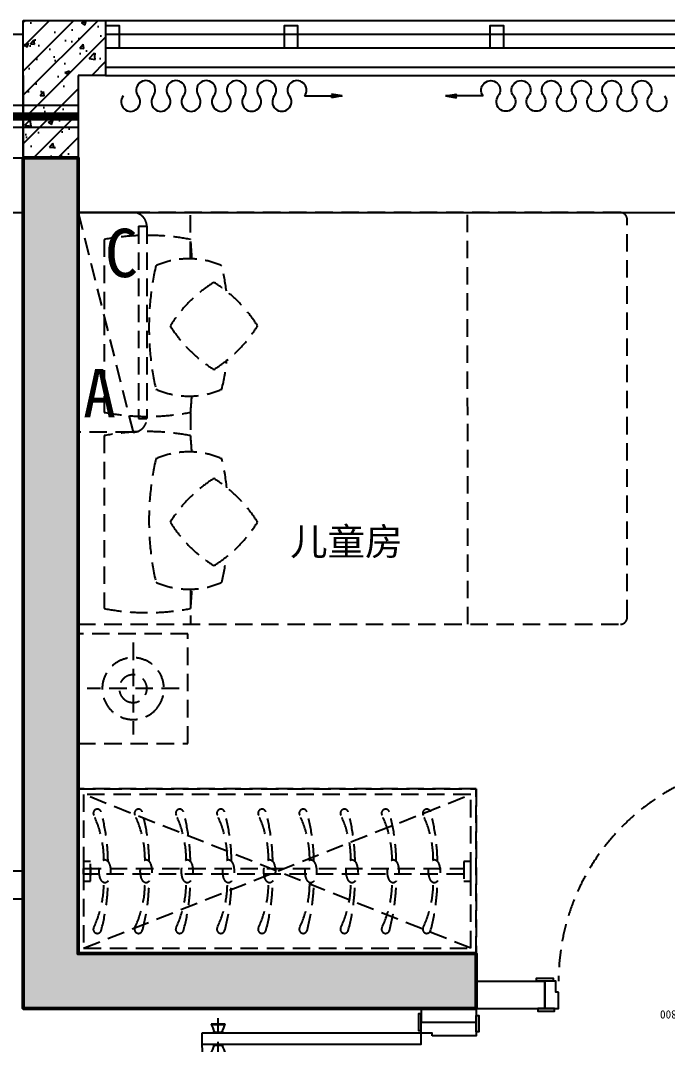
# Model space of a CAD drawing. Header units: millimetres. Extents: x -102565 to 103504, y -132507 to -120.
# Drawn here: x 60321 to 62678, y -6236 to -2505 of the extents above; entities that cross this region are included whole.
import ezdxf

# ---------------------------------------------------------------- set-up
doc = ezdxf.new("R2010")
doc.units = ezdxf.units.MM
doc.header["$LTSCALE"] = 10
doc.linetypes.add('A02-G-MAIN-洋房4号户型_设计区$0$DASH', pattern=[0.35, 0.25, -0.1])
doc.linetypes.add('HIDDEN', pattern=[9.524999999999999, 6.35, -3.175])
doc.layers.get('Defpoints').update_dxf_attribs({"color": 9})
for name, color, linetype in [('-B10  平         面  LESS', 3, 'Continuous'), ('-B11  平面非硬装   LESS', 2, 'HIDDEN'), ('-B12  平         地  LESS', 1, 'Continuous'), ('-B1234平 地 天 间  LESS', 7, 'Continuous'), ('-B123平   地   天  LESS', 3, 'Continuous'), ('-B13  平         天  LESS', 1, 'Continuous'), ('-B14  平 面 注 释  LESS', 1, 'Continuous'), ('-B60  给   排   水  LESS', 2, 'Continuous'), ('A02-G-MAIN-洋房4号户型_设计区$0$A_HDWR(配件)', 1, 'Continuous'), ('A02-G-MAIN-洋房4号户型_设计区$0$A_HOLE(洞)', 3, 'Continuous'), ('A02-G-MAIN-洋房4号户型_设计区$0$A_PATN_MATE(图案填充)', 252, 'Continuous'), ('A02-G-MAIN-洋房4号户型_设计区$0$A_WALL_BRIK(砌块墙)', 4, 'Continuous'), ('A02-G-MAIN-洋房4号户型_设计区$0$A_WINDOW(窗)', 3, 'Continuous'), ('S10-G-WACO-D户型COSF_设计区$0$G_COL_HATCH（墙柱填充）', 252, 'Continuous')]:
    doc.layers.add(name, color=color, linetype=linetype)
doc.layers.add('S10-G-WACO-D户型COSF_设计区$0$G_COL（墙柱）', color=4, linetype='Continuous', lineweight=50)
doc.styles.add('LESS标准文字', font='simhei.ttf', dxfattribs={"height": 2})
doc.dimstyles.new('标准注释（LESS）', dxfattribs={"dimtxt": 2, "dimasz": 1, "dimexe": 1, "dimexo": 0, "dimgap": 0.6, "dimtad": 1, "dimdec": 0, "dimrnd": 5, "dimzin": 12, "dimtxsty": 'LESS标准文字', "dimblk": 'ARCHTICK', "dimcen": 0, "dimclrd": 1, "dimclre": 1, "dimclrt": 3, "dimadec": 0, "dimazin": 0, "dimtfac": 1, "dimtdec": 0, "dimtix": 1, "dimtofl": 0, "dimtmove": 2, "dimatfit": 3, "dimldrblk": 'DOT', "dimfxl": 4, "dimfxlon": 1, "dimtfill": 1, "dimtolj": 1, "dimarcsym": 0})

# ---------------------------------------------------------------- blocks, each defined once
blk = doc.blocks.new('S10-G-WACO-D户型COSF_设计区')
at = {"layer": 'S10-G-WACO-D户型COSF_设计区$0$G_COL_HATCH（墙柱填充）'}
h = blk.add_hatch(color=0, dxfattribs=at)
h.dxf.hatch_style = 1
h.paths.add_polyline_path([(25850, 18900.00000647045), (25850, 15800.00000647045), (27500, 15800.00000647045), (27500, 16000.00000647045), (26050, 16000.00000647045), (26050, 18900.00000647045)])
at = {"layer": 'S10-G-WACO-D户型COSF_设计区$0$G_COL（墙柱）'}
blk.add_line((25850, 18700.00000647045), (25850, 18700.00000647045), dxfattribs=at)
blk.add_lwpolyline([(25850, 18900.00000647045), (25850, 15800.00000647045), (27500, 15800.00000647045), (27500, 16000.00000647045), (26050, 16000.00000647045), (26050, 18900.00000647045)], close=True, dxfattribs=at)
blk = doc.blocks.new('1500ertong')
at = {"layer": '-B11  平面非硬装   LESS', "color": 8}
for p, q in [((22106.91643286493, 10041.58556191484), (22106.91643286493, 10376.58556190739)), ((21939.41643286493, 10209.08556191484), (22274.41643289474, 10209.08556191484)), ((20887.9596693888, 9974.585561914839), (20888.17679248002, 8474.585561914839)), ((21897.2183274999, 9846.879006295765), (21897.2183274999, 9974.585561914839)), ((22212.21834210303, 9287.33667024365), (22212.21834210303, 9917.336664730221)), ((21897.2183274999, 9202.402277344376), (21897.2183274999, 9287.336667472035)), ((22212.21834265531, 8572.402280011433), (22212.21834265531, 9202.402274498003)), ((21897.2183274999, 8642.859938520645), (21897.2183274999, 8474.585561914839)), ((21897.2183274999, 8572.402277344376), (21897.2183274999, 8569.869472438008))]:
    blk.add_line(p, q, dxfattribs=at)
at = {"layer": '-B11  平面非硬装   LESS'}
blk.add_lwpolyline([(22306.91643286493, 10409.08556191484), (21906.91643286493, 10409.08556191484), (21906.91643286493, 10009.08556191484), (22306.91643286493, 10009.08556191484)], close=True, dxfattribs=at)
blk.add_lwpolyline([(22306.91653070596, 9974.585561914835), (20331.91653070596, 9974.585561914839, 0.414213562373095), (20306.91653070596, 9949.585561914839), (20306.91653070596, 8499.585561914839, 0.414213562373095), (20331.91653070596, 8474.585561914839), (22306.91653070596, 8474.585561914835)], format="xyb", close=True, dxfattribs=at)
at = {"layer": '-B11  平面非硬装   LESS', "color": 8}
for centre, radius, start, end in [((22054.7183274999, 9085.436525577217), 846.6782718860277, 79.2793300050891, 100.7206699949109), ((25790.4455355182, 9602.336667472031), 3905.949704364321, 175.3742887233572, 176.4127364495465), ((22769.95733008531, 9596.613911563065), 1011.820786297927, 167.1516449646382, 172.4797976207421), ((21903.61884925512, 9549.37391229859), 297.5739364141405, 66.18657204692421, 113.8134279530758), ((21037.28036848453, 9596.613911563069), 1011.820786297927, 347.1516449646382, 12.84835503536186), ((22081.78023222831, 9333.110410088211), 505.9103931489637, 122.15164597255, 147.8483542547833), ((21543.32771740106, 9333.110410088211), 505.9103931453533, 32.15164574521668, 57.84835402745), ((22081.78023222831, 9871.562924915463), 505.9103931453533, 212.1516457452167, 237.84835402745), ((21543.32771740106, 9871.562924915463), 505.9103931489637, 302.15164597255, 327.8483542547833), ((22769.95733008531, 9596.613911563065), 1011.820786297927, 186.7941671501419, 192.8483550353618), ((21903.61884925512, 9643.85391085735), 297.5739364141292, 246.1865720469242, 293.8134279530758), ((25790.4455355182, 9602.336667472031), 3905.949704364321, 183.7559056628886, 184.6257112766428), ((22054.7183274999, 10119.23680936685), 846.6782718860277, 259.2793300050891, 280.7206699949109), ((22054.7183274999, 8370.502135449558), 846.6782718860277, 79.2793300050891, 100.7206699949109), ((25790.4455355182, 8887.402277344372), 3905.949704364321, 175.3742887233572, 176.2440943371114), ((21903.61884925512, 8845.88503395906), 297.5739364141292, 66.18657204692421, 113.8134279530758), ((22769.95733008531, 8893.125033253338), 1011.820786297927, 167.1516449646382, 173.2058328498582), ((21037.28036848453, 8893.125033253342), 1011.820786297927, 347.1516449646382, 12.84835503536186), ((22081.78023222831, 8618.17601993075), 505.9103931453533, 122.15164597255, 147.8483542547833), ((21543.32771740106, 8618.17601993075), 505.9103931489637, 32.15164574521668, 57.84835402745), ((22081.78023222831, 9156.628534758001), 505.9103931489637, 212.1516457452167, 237.84835402745), ((21543.32771740106, 9156.628534758001), 505.9103931453533, 302.15164597255, 327.8483542547833), ((22769.95733008531, 8893.125033253338), 1011.820786297927, 187.5202023792579, 192.8483550353618), ((21903.61884925512, 8940.365032547623), 297.5739364141405, 246.1865720469242, 293.8134279530758), ((25790.4455355182, 8887.402277344372), 3905.949704364321, 183.5872635504535, 184.6257112766428), ((22054.7183274999, 9404.302419239193), 846.6782718860277, 259.2793300050891, 280.7206699949109)]:
    blk.add_arc(centre, radius, start, end, dxfattribs=at)
at = {"layer": '-B11  平面非硬装   LESS', "color": 8, "extrusion": (0, 0, -1)}
for major_axis, ratio, start_param, end_param in [((-79.5495128997231, 79.54951289972311), 0.9999999995917888, 0.7853981636015538, 7.06858347078114), ((35.70889245533573, 35.70889245533572), 0.9999999996967107, -0.7853981635490931, 5.497787143630493)]:
    blk.add_ellipse((22106.91643286493, 10209.08556191484), major_axis=major_axis, ratio=ratio, start_param=start_param, end_param=end_param, dxfattribs=at)
blk = doc.blocks.new('空调')
at = {"color": 1, "linetype": 'HIDDEN'}
for p, q in [((49.99999998009298, 250.0000100998295), (750.0003656515764, 249.9985473207198)), ((49.99999996740371, 220.0000100998295), (49.99999998009298, 250.0000100998295)), ((750.0003656388872, 219.9985473207125), (750.0003656515764, 249.9985473207198)), ((-4.109460860490799e-08, 200.0000100998295), (-4.109460860490799e-08, 1.010029518511146e-05)), ((-4.109460860490799e-08, 1.010029518511146e-05), (800.0003656303888, 199.9985473169945)), ((49.99999996740371, 220.0000100998295), (750.0003656388872, 219.9985473207125)), ((800.0003656303888, 199.9985473169945), (800.0003656153713, -0.001452381729905028))]:
    blk.add_line(p, q, dxfattribs=at)
at = {"linetype": 'HIDDEN'}
blk.add_lwpolyline([(800.0003656153713, -0.001452381729905028), (-4.109460860490799e-08, 1.010029518511146e-05)], dxfattribs=at)
at = {"color": 1, "linetype": 'HIDDEN'}
for centre, start, end in [((49.99999995890539, 200.0000100998295), 89.99999997331958, 180), ((750.0003656303888, 199.9985473207125), 0, 89.99999997331958)]:
    blk.add_arc(centre, 50, start, end, dxfattribs=at)
at = {"color": 1, "linetype": 'HIDDEN', "style": 'LESS标准文字'}
for s, p in [('C', (235.7012908181059, 97.94190648794029)), ('A', (746.5208552761324, 17.7408522578844))]:
    blk.add_text(s, height=176.4, rotation=90.4173541240641, dxfattribs=at).set_placement(p)
blk = doc.blocks.new('门把手')
at = {"layer": '-B10  平         面  LESS', "color": 1, "linetype": 'Continuous'}
for p, q in [((-54.72222222195705, -35.00000000014552), (-54.72222222195705, -84.99999999985448)), ((-51.94444444420515, -35.00000000014552), (-51.94444444420515, -84.99999999985448)), ((51.94444444432156, -35.00000000014552), (51.94444444432156, -84.99999999985448)), ((54.72222222207347, -35.00000000014552), (54.72222222207347, -84.99999999985448)), ((-24.16666666662786, -40.55555555571482), (-19.99999999994179, -40.55555555571482)), ((-24.16666666662786, -40.55555555571482), (-24.16666666662786, -79.44444444428518)), ((24.16666666674428, -40.55555555571482), (20.00000000005821, -40.55555555571482)), ((24.16666666674428, -40.55555555571482), (24.16666666674428, -79.44444444428518)), ((-24.16666666662786, -79.44444444428518), (-19.99999999994179, -79.44444444428518)), ((24.16666666674428, -79.44444444428518), (20.00000000005821, -79.44444444428518))]:
    blk.add_line(p, q, dxfattribs=at)
at = {"layer": '-B10  平         面  LESS', "color": 1, "linetype": 'HIDDEN'}
blk.add_line((-74.72735156066483, -60), (74.72735156095587, -60), dxfattribs=at)
at = {"layer": '-B10  平         面  LESS', "color": 1, "linetype": 'Continuous', "extrusion": (0, 0, -1)}
for centre, major_axis, ratio, start_param, end_param in [((-109.8726851758547, -234.2332175738338), (146.177030596891, 146.1770305968911), 0.9999999999886804, 5.767838655343621, 5.925277639357057), ((-109.8726851758547, 114.2332175738302), (146.177030599858, 146.1770305998581), 0.9999999999860258, 1.928703994608979, 2.086142978620104)]:
    blk.add_ellipse(centre, major_axis=major_axis, ratio=ratio, start_param=start_param, end_param=end_param, dxfattribs=at)
at = {"layer": '-B10  平         面  LESS', "color": 1, "linetype": 'Continuous'}
for centre, major_axis, ratio, start_param, end_param in [((109.8726851759711, -234.2332175738338), (146.177030596999, -146.177030596999), 0.9999999999873886, 2.626246001752999, 2.783684985767259), ((109.8726851759711, 114.2332175738302), (146.1770305973785, -146.1770305973785), 0.9999999999996985, 5.070296648203129, 5.227735632215986)]:
    blk.add_ellipse(centre, major_axis=major_axis, ratio=ratio, start_param=start_param, end_param=end_param, dxfattribs=at)
blk = doc.blocks.new('门开启虚线')
at = {"layer": '-B10  平         面  LESS', "color": 8, "linetype": 'HIDDEN'}
blk.add_arc((0, 1.455191522836685e-11), 799.9999999999491, 90, 180, dxfattribs=at)
blk = doc.blocks.new('*U1135')
blk.add_lwpolyline([(0, 0), (-60, 0), (-60, 10), (0, 10)], close=True)
blk = doc.blocks.new('*D290')
at = {"layer": 'Defpoints', "color": 0, "transparency": 16777216}
for p in [(50.00000000011642, 122.0573235716462), (50.00000000011642, 99.99999999288411), (849.9999999586144, 99.99999999298234)]:
    blk.add_point(p, dxfattribs=at)
at = {"layer": 'Defpoints', "color": 8, "transparency": 16777216, "insert": (449.9999999793654, 122.0573235716462), "char_height": 30, "attachment_point": 5, "style": 'LESS标准文字', "bg_fill": 3, "box_fill_scale": 1.1, "bg_fill_color": 256, "bg_fill_true_color": 13158600, "bg_fill_transparency": 0}
blk.add_mtext('\\A1;800', dxfattribs=at)
blk = doc.blocks.new('_ArchTick')
at = {"color": 0, "linetype": 'ByBlock', "const_width": 0.4}
blk.add_lwpolyline([(-0.5, -0.5), (0.5, 0.5)], dxfattribs=at)
blk = doc.blocks.new('_Dot')
at = {"color": 0, "linetype": 'ByBlock', "lineweight": -2}
blk.add_line((-0.5, 0), (-1, 0), dxfattribs=at)
at = {"color": 0, "linetype": 'ByBlock', "const_width": 0.5}
blk.add_lwpolyline([(-0.25, 0, 1), (0.25, 0, 1)], format="xyb", close=True, dxfattribs=at)
blk = doc.blocks.new('门套线（外）')
blk.add_lwpolyline([(0, 1.726334630802739e-09), (60, 1.726334630802739e-09), (60, 10.00000000172633), (0, 10.00000000172633)], close=True)
blk = doc.blocks.new('*D326')
at = {"layer": 'Defpoints', "color": 0, "transparency": 16777216}
for p in [(50.00000000011642, 222.057323576652), (50.00000000011642, 199.99999999789), (849.9999999586144, 199.9999999979882)]:
    blk.add_point(p, dxfattribs=at)
at = {"layer": 'Defpoints', "color": 8, "transparency": 16777216, "insert": (449.9999999793654, 222.057323576652), "char_height": 30, "attachment_point": 5, "style": 'LESS标准文字'}
blk.add_mtext('\\A1;800', dxfattribs=at)
blk = doc.blocks.new('A$C2F834631')
for p, q in [((-2.479512477293611e-05, 87.47737107378634), (62.13425099966116, 98.47886482599279)), ((-2.479512477293611e-05, 87.47737107378634), (62.13425099966116, 76.4758773215799)), ((214.759857776342, 87.47737107378634), (-2.479512477293611e-05, 87.47737107378634)), ((62.13425099966116, 98.47886482599279), (54.91981336072786, 87.47737107378634)), ((62.13425099966116, 76.4758773215799), (54.91981336072786, 87.47737107378634))]:
    blk.add_line(p, q)
for centre, start, end in [((343.8627562538022, 120.6307885939968), 322.3895166346791, 217.6104833653209), ((515.999954223691, 120.6307885939896), 322.3895166346791, 217.6104833653209), ((688.137152193638, 120.6307885939896), 322.3895166346791, 217.6104833653209), ((860.2743501635268, 120.6307885939823), 322.3895166346791, 217.6104833653209), ((1032.411548133416, 120.6307885939823), 322.3895166346791, 217.6104833653209), ((1204.548746103363, 120.630788593975), 322.3895166346791, 217.6104833653209), ((257.7941572688287, 54.32395355357585), 142.3895166346791, 37.6104833653209), ((429.9313552387757, 54.32395355356857), 142.3895166346791, 37.6104833653209), ((602.0685532086645, 54.32395355356857), 142.3895166346791, 37.6104833653209), ((774.2057511785533, 54.3239535535613), 142.3895166346791, 37.6104833653209), ((946.3429491485003, 54.3239535535613), 142.3895166346791, 37.6104833653209), ((1118.480147118389, 54.32395355355402), 142.3895166346791, 37.6104833653209)]:
    blk.add_arc(centre, 54.32402807301445, start, end)
for points in [[(62.13425099966116, 98.47886482599279), (54.91981336072786, 87.47737107378634), (-2.479512477293611e-05, 87.47737107378634)], [(-2.479512477293611e-05, 87.47737107378634), (62.13425099966116, 76.4758773215799), (54.91981336072786, 87.47737107378634)]]:
    blk.add_solid(points)
blk = doc.blocks.new('*U641')
at = {"linetype": 'ByBlock', "extrusion": (0, 0, -1)}
for p, q in [((604520.0551183125, -248157.5679124451), (604520.0551183125, -249607.5675271086)), ((605120.0551183125, -248157.5679124451), (604520.0551183125, -248157.5679124451)), ((605120.0551183125, -249607.5675271086), (605120.0551183125, -248157.5679124451)), ((604520.0551183125, -249607.5675271086), (605120.0551183125, -249607.5675271086))]:
    blk.add_line(p, q, dxfattribs=at)
at = {"linetype": 'ByBlock'}
for p, q in [((604520.0551183125, -248157.5679124451), (604520.0551183125, -249607.5675271086)), ((605120.0551183125, -248157.5679124451), (604520.0551183125, -248157.5679124451)), ((605120.0551183125, -249607.5675271086), (605120.0551183125, -248157.5679124451)), ((604540.0551183125, -248177.5679124451), (604540.0551183125, -249587.5675271086)), ((605100.0551183125, -248177.5679124451), (604540.0551183125, -248177.5679124451)), ((604856.1841505965, -248177.5679124451), (604783.9260860583, -248177.5679124451)), ((605100.0551183125, -249587.5675271086), (605100.0551183125, -248177.5679124451)), ((604520.0551183125, -249607.5675271086), (605120.0551183125, -249607.5675271086)), ((604540.0551183125, -249587.5675271086), (605100.0551183125, -249587.5675271086)), ((604783.9260860583, -249587.5675271086), (604856.1841505965, -249587.5675271086))]:
    blk.add_line(p, q, dxfattribs=at)
at = {"color": 8, "linetype": 'ByBlock'}
for p, q in [((604783.9260860583, -248177.5679124451), (604783.9260860583, -248202.5679124451)), ((604783.9260860583, -248202.5679124451), (604856.1841505965, -248202.5679124451)), ((604835.0551183125, -248202.5679124451), (604805.0551183125, -248202.5679124451)), ((604856.1841505965, -248202.5679124451), (604856.1841505965, -248177.5679124451)), ((604783.9260860583, -249562.5675271086), (604783.9260860583, -249587.5675271086)), ((604856.1841505965, -249562.5675271086), (604783.9260860583, -249562.5675271086)), ((604856.1841505965, -249587.5675271086), (604856.1841505965, -249562.5675271086))]:
    blk.add_line(p, q, dxfattribs=at)
at = {"color": 8}
for points in [[(604540.0551183125, -248177.5679124451), (605100.0551183125, -249587.5675271086)], [(604540.0551183125, -249587.5675271086), (605100.0551183125, -248177.5679124451)]]:
    blk.add_lwpolyline(points, dxfattribs=at)
at = {"color": 8, "linetype": 'ByBlock'}
blk.add_lwpolyline([(604830.0551183125, -249562.5675271086), (604810.0551183125, -249562.5675271086), (604810.0551183125, -248177.5679124451), (604830.0551183125, -248177.5679124451)], close=True, dxfattribs=at)
for centre, radius, start, end in [((604608.5458315264, -248227.3959368832), 14.71397849722514, 60.90327998400224, 249.7316551489735), ((604779.4503475925, -247866.8855244821), 384.287241269938, 244.7789436781691, 269.8386877940624), ((604860.6613233587, -247866.8856193802), 384.2872420775963, 270.1611670637388, 295.2209222685478), ((605031.5649970075, -248227.3964320129), 14.71397849722492, 290.2682119472328, 119.0965870026857), ((604794.8759065171, -247529.278480806), 737.2075556814796, 254.9497944831996, 269.2051470997105), ((604845.2365576526, -247529.2785398891), 737.2075556814652, 270.7947214080605, 285.0500712159664), ((604608.5458315264, -248377.3959368832), 14.71397849722514, 60.90327998400221, 249.7316551489733), ((604779.4503475925, -248016.8855244821), 384.287241269938, 244.7789436781688, 269.8386877940624), ((604860.6613233587, -248016.8856193802), 384.2872420775963, 270.1611670637388, 295.220922268548), ((605031.5649970075, -248377.3964320129), 14.71397849722492, 290.2682119472328, 119.0965870026861), ((604794.8759065171, -247679.278480806), 737.2075556814796, 254.9497944831994, 269.2051470997105), ((604845.2365576526, -247679.2785398891), 737.2075556814652, 270.7947214080605, 285.0500712159665), ((604608.5458315264, -248527.3959368832), 14.71397849722514, 60.90327998400221, 249.7316551489733), ((604779.4503475925, -248166.8855244821), 384.287241269938, 244.7789436781696, 269.8386877940624), ((604860.6613233587, -248166.8856193802), 384.2872420775963, 270.1611670637388, 295.2209222685473), ((605031.5649970075, -248527.3964320129), 14.71397849722492, 290.2682119472328, 119.0965870026861), ((604794.8759065171, -247829.278480806), 737.2075556814796, 254.9497944831998, 269.2051470997105), ((604845.2365576526, -247829.2785398891), 737.2075556814652, 270.7947214080605, 285.0500712159665), ((604608.5458315264, -248677.3959368832), 14.71397849722514, 60.90327998400221, 249.7316551489733), ((604779.4503475925, -248316.8855244821), 384.287241269938, 244.7789436781696, 269.8386877940624), ((604860.6613233587, -248316.8856193802), 384.2872420775963, 270.1611670637388, 295.2209222685473), ((605031.5649970075, -248677.3964320129), 14.71397849722492, 290.2682119472328, 119.0965870026861), ((604794.8759065171, -247979.278480806), 737.2075556814796, 254.9497944831998, 269.2051470997105), ((604845.2365576526, -247979.2785398891), 737.2075556814652, 270.7947214080605, 285.0500712159665), ((604608.5458315264, -248827.3959368832), 14.71397849722514, 60.90327998400379, 249.7316551489745), ((604779.4503475925, -248466.8855244821), 384.287241269938, 244.7789436781696, 269.8386877940624), ((604860.6613233587, -248466.8856193802), 384.2872420775963, 270.1611670637388, 295.2209222685473), ((605031.5649970075, -248827.3964320129), 14.71397849722492, 290.2682119472339, 119.0965870026845), ((604794.8759065171, -248129.278480806), 737.2075556814796, 254.9497944831989, 269.2051470997105), ((604845.2365576526, -248129.2785398891), 737.2075556814652, 270.7947214080605, 285.0500712159665), ((604608.5458315264, -248977.3959368832), 14.71397849722514, 60.90327998400379, 249.7316551489745), ((604779.4503475925, -248616.8855244821), 384.287241269938, 244.7789436781696, 269.8386877940624), ((604860.6613233587, -248616.8856193802), 384.2872420775963, 270.1611670637388, 295.2209222685473), ((605031.5649970075, -248977.3964320129), 14.71397849722492, 290.2682119472339, 119.0965870026845), ((604794.8759065171, -248279.278480806), 737.2075556814796, 254.9497944831989, 269.2051470997105), ((604845.2365576526, -248279.2785398891), 737.2075556814652, 270.7947214080605, 285.0500712159665), ((604608.5458315264, -249127.3959368832), 14.71397849722514, 60.90327998400379, 249.7316551489745), ((604779.4503475925, -248766.8855244821), 384.287241269938, 244.7789436781696, 269.8386877940624), ((604860.6613233587, -248766.8856193802), 384.2872420775963, 270.1611670637388, 295.2209222685473), ((605031.5649970075, -249127.3964320129), 14.71397849722492, 290.2682119472339, 119.0965870026845), ((604794.8759065171, -248429.278480806), 737.2075556814796, 254.9497944831989, 269.2051470997105), ((604845.2365576526, -248429.2785398891), 737.2075556814652, 270.7947214080605, 285.0500712159665), ((604608.5458315264, -249277.3959368832), 14.71397849722514, 60.90327998400379, 249.7316551489745), ((604779.4503475925, -248916.8855244821), 384.287241269938, 244.7789436781696, 269.8386877940624), ((604860.6613233587, -248916.8856193802), 384.2872420775963, 270.1611670637388, 295.2209222685473), ((605031.5649970075, -249277.3964320129), 14.71397849722492, 290.2682119472317, 119.0965870026845), ((604794.8759065171, -248579.278480806), 737.2075556814796, 254.9497944832006, 269.2051470997105), ((604845.2365576526, -248579.2785398891), 737.2075556814652, 270.7947214080606, 285.0500712159665), ((604608.5458315264, -249427.3959368832), 14.71397849722514, 60.90327998400379, 249.7316551489745), ((604779.4503475925, -249066.8855244821), 384.287241269938, 244.7789436781696, 269.8386877940624), ((604860.6613233587, -249066.8856193802), 384.2872420775963, 270.1611670637388, 295.2209222685473), ((605031.5649970075, -249427.3964320129), 14.71397849722492, 290.2682119472317, 119.0965870026845), ((604794.8759065171, -248729.278480806), 737.2075556814796, 254.9497944832006, 269.2051470997105), ((604845.2365576526, -248729.2785398891), 737.2075556814652, 270.7947214080606, 285.0500712159665)]:
    blk.add_arc(centre, radius, start, end, dxfattribs=at)
for centre in [(604820.0553571781, -248254.9116755953), (604820.0553571781, -248404.9116755953), (604820.0553571781, -248554.9116755953), (604820.0553571781, -248704.9116755953), (604820.0553571781, -248854.9116755953), (604820.0553571781, -249004.9116755953), (604820.0553571781, -249154.9116755953), (604820.0553571781, -249304.9116755953), (604820.0553571781, -249454.9116755953)]:
    blk.add_ellipse(centre, major_axis=(-42.36795274843174, 9.747465504192955e-05), ratio=0.4943720058768378, start_param=3.141592653589864, end_param=9.42477796076945, dxfattribs=at)
blk = doc.blocks.new('*U289')
at = {"layer": '-B10  平         面  LESS'}
blk.add_lwpolyline([(40.00000000000003, -799.999999981126), (80.00000000000003, -799.999999981126), (80, -1.782609615474939e-09), (40, -1.782609615474939e-09)], close=True, dxfattribs=at)
at = {"layer": '-B12  平         地  LESS'}
for points in [[(50.00000000005821, 39.99999999821739), (40.00000000005821, 39.99999999823922), (40, -1.775333657860756e-09), (0, -1.760781742632389e-09), (0, 99.99999999641295), (50.00000000011642, 99.99999999640568), (50.00000000011642, 39.99999999821739)], [(849.9999999586726, 39.99999999821739), (859.9999999586726, 39.99999999823922), (859.9999999587308, -1.782609615474939e-09), (899.9999999587307, -1.768057700246572e-09), (899.9999999587307, 99.99999999641295), (849.9999999586144, 99.99999999640568), (849.9999999586144, 39.99999999821739)]]:
    blk.add_lwpolyline(points, dxfattribs=at)
at = {"layer": '-B10  平         面  LESS', "linetype": 'HIDDEN', "rotation": 180}
blk.add_blockref('门开启虚线', (50, -1.768057700246572e-09), dxfattribs=at)
at = {"layer": '-B10  平         面  LESS', "rotation": 180}
blk.add_blockref('门把手', (60.00000000000003, -799.999999981126), dxfattribs=at)
at = {"layer": '-B12  平         地  LESS', "color": 2}
blk.add_blockref('*U1135', (35.00000000011642, 99.9999999964275), dxfattribs=at)
at = {"layer": '-B12  平         地  LESS', "color": 2, "xscale": -1}
blk.add_blockref('*U1135', (864.9999999586144, 99.9999999964275), dxfattribs=at)
at = {"layer": '-B12  平         地  LESS', "rotation": 180}
blk.add_blockref('门套线（外）', (30, 1.647748604227672e-09), dxfattribs=at)
at = {"layer": '-B12  平         地  LESS', "xscale": -1, "rotation": 180}
blk.add_blockref('门套线（外）', (869.9999999587308, 1.647748604227672e-09), dxfattribs=at)
at = {"layer": 'Defpoints', "color": 2}
dim = blk.add_linear_dim(base=(50.00000000011642, 122.0573235716462), p1=(849.9999999586144, 99.99999999298234), p2=(50.00000000011642, 99.99999999288411), angle=180, dimstyle='标准注释（LESS）', override={"dimscale": 0, "dimtad": 0, "dimse1": 1, "dimse2": 1, "dimsd1": 1, "dimsd2": 1, "dimclrt": 8, "dimtix": 1, "dimtofl": 0, "dimtmove": 1, "dimatfit": 1, "dimtfill": 0}, dxfattribs=at)
dim.commit()
dim.dimension.update_dxf_attribs({"geometry": '*D290', "text_midpoint": (449.9999999793654, 122.0573235716462)})
blk = doc.blocks.new('*U325')
at = {"layer": '-B10  平         面  LESS'}
blk.add_lwpolyline([(40.00000000000003, -799.999999981126), (80.00000000000003, -799.999999981126), (80, -1.782609615474939e-09), (40, -1.782609615474939e-09)], close=True, dxfattribs=at)
at = {"layer": '-B12  平         地  LESS'}
for points in [[(50.00000000005821, 39.99999999821739), (40.00000000005821, 39.99999999823922), (40, -1.775333657860756e-09), (0, -1.760781742632389e-09), (0, 200.0000000014188), (50.00000000011642, 200.0000000014115), (50.00000000011642, 39.99999999821739)], [(849.9999999586726, 39.99999999821739), (859.9999999586726, 39.99999999823922), (859.9999999587308, -1.782609615474939e-09), (899.9999999587307, -1.768057700246572e-09), (899.9999999587307, 200.0000000014188), (849.9999999586144, 200.0000000014115), (849.9999999586144, 39.99999999821739)]]:
    blk.add_lwpolyline(points, dxfattribs=at)
at = {"layer": '-B10  平         面  LESS', "linetype": 'HIDDEN', "rotation": 180}
blk.add_blockref('门开启虚线', (50, -1.768057700246572e-09), dxfattribs=at)
at = {"layer": '-B10  平         面  LESS', "rotation": 180}
blk.add_blockref('门把手', (60.00000000000003, -799.999999981126), dxfattribs=at)
at = {"layer": '-B12  平         地  LESS', "color": 2}
blk.add_blockref('*U1135', (35.00000000011642, 200.0000000014334), dxfattribs=at)
at = {"layer": '-B12  平         地  LESS', "color": 2, "xscale": -1}
blk.add_blockref('*U1135', (864.9999999586144, 200.0000000014334), dxfattribs=at)
at = {"layer": '-B12  平         地  LESS', "rotation": 180}
blk.add_blockref('门套线（外）', (30, 1.647748604227672e-09), dxfattribs=at)
at = {"layer": '-B12  平         地  LESS', "xscale": -1, "rotation": 180}
blk.add_blockref('门套线（外）', (869.9999999587308, 1.647748604227672e-09), dxfattribs=at)
at = {"layer": 'Defpoints', "color": 2}
dim = blk.add_linear_dim(base=(50.00000000011642, 222.057323576652), p1=(849.9999999586144, 199.9999999979882), p2=(50.00000000011642, 199.99999999789), angle=180, dimstyle='标准注释（LESS）', override={"dimscale": 0, "dimtad": 0, "dimse1": 1, "dimse2": 1, "dimsd1": 1, "dimsd2": 1, "dimclrt": 8, "dimtix": 1, "dimtofl": 0, "dimtmove": 1, "dimatfit": 1, "dimtfill": 0}, dxfattribs=at)
dim.commit()
dim.dimension.update_dxf_attribs({"geometry": '*D326', "text_midpoint": (449.9999999793654, 222.057323576652)})
blk = doc.blocks.new('A$C2ED66F2E')
at = {"layer": 'A02-G-MAIN-洋房4号户型_设计区$0$A_PATN_MATE(图案填充)'}
h = blk.add_hatch(dxfattribs=at)
h.set_pattern_fill('钢筋混凝土', color=256, scale=25)
h.set_pattern_definition([(45, (-16910.52206872658, 1209.943903829408), (-44.19417382415921, 44.19417382415922), []), (49.99999999999999, (-16910.52206872658, 1209.943903829408), (179.3150456501884, -15.68803374564878), [18.75, -206.25]), (355, (-16910.52206872658, 1209.943903829408), (-34.68783340325, 188.048033425003), [15, -165]), (100.4514, (-16895.57914872658, 1208.63656882941), (144.6273454285054, 172.3598855152384), [15.9350475, -175.285528]), (46.18420000000002, (-16910.52206872658, 1259.943903829408), (266.8102621564111, -41.37975358225452), [28.12499999999986, -309.3749999999978]), (96.6356, (-16888.28788247659, 1256.495577079404), (233.6656763871758, 243.5294677251104), [23.902572, -262.92825]), (351.1842, (-16910.52206872658, 1259.943903829408), (233.6654862834068, 243.5296502313311), [22.5, -247.5]), (21, (-16885.52206872658, 1247.443903829408), (149.2267630296154, -100.6547226663347), [18.75, -206.25]), (326.0000000000001, (-16885.52206872658, 1247.443903829408), (60.82883298039543, 181.2875112617133), [15, -165]), (71.4514, (-16873.08651047658, 1239.056002329409), (210.0556571453725, 80.6326241774881), [15.9350475, -175.285528]), (37.50000000000001, (-16910.52206872658, 1209.943903829408), (3.039963829322667, 83.22346345782788), [0, -163, 0, -167.5, 0, -165.625]), (7.499999999999999, (-16910.52206872658, 1209.943903829408), (65.76738436053715, 98.60292797059006), [0, -95.5, 0, -159.25, 0, -63.125]), (327.5, (-16966.27206872658, 1209.943903829408), (133.4556090431022, -5.638717933594939), [0, -62.5, 0, -195, 0, -258.75]), (317.5, (-16991.27206872658, 1209.943903829408), (145.7965423355966, 25.02624558307943), [0, -81.25, 0, -129.5, 0, -183.75])])
edge = h.paths.add_edge_path()
edge.add_line((8939.478178022127, 20114.36976587423), (8939.478178022404, 20609.94390382938))
edge.add_line((8939.47817802239, 20609.94390382938), (9239.482608865299, 20609.94390382921))
edge.add_line((9239.482608865295, 20609.94390382922), (9239.482608865295, 20409.94390382922))
edge.add_line((9239.482608865295, 20409.94390382922), (9139.478178019566, 20409.94390383005))
edge.add_line((9139.478178019566, 20409.94390383005), (9139.47817802041, 20109.94390382941))
edge.add_line((9139.47817802041, 20109.94390382941), (8939.477931273417, 20109.94391029986))
at = {"layer": '-B1234平 地 天 间  LESS'}
for p, q in [((8939.478178022127, 20114.36976587423), (8939.47817802239, 20609.94390382938)), ((8939.47817802239, 20609.94390382938), (9239.482608865295, 20609.94390382922)), ((9239.482608865295, 20609.94390382922), (9239.482608865295, 20409.94390382922)), ((9239.482608865295, 20409.94390382922), (9139.478178019566, 20409.94390383005)), ((9139.478178019566, 20409.94390383005), (9139.47817802041, 20109.94390382941)), ((7389.478178019042, 20109.94390382941), (9139.47817802041, 20109.94390382941)), ((9139.47817802041, 20109.94390382941), (8939.47793127342, 20109.94391029986)), ((9139.47817802041, 20109.94390382941), (9139.478178020061, 17209.94390382877)), ((7389.478178020207, 19909.9439038283), (8939.47817802041, 19909.9439038283)), ((8939.47817802041, 19909.9439038283), (8939.478178020032, 17009.94390382929)), ((8939.478178019683, 17509.94390382807), (8889.478178015142, 17509.94390382813)), ((8939.478178019683, 17409.94390382807), (8939.478178019683, 17509.94390382807)), ((8889.478178015113, 17409.94390382853), (8939.478178019683, 17409.94390382807)), ((9139.478178020061, 17209.94390382877), (10589.47817802006, 17209.94390382899)), ((10589.47817802006, 17209.94390382899), (10589.47817802003, 17109.94390382899)), ((10589.47817802003, 17109.94390382899), (10839.47817801948, 17109.94390382902)), ((10839.47817801948, 17009.94390382859), (10839.47817801948, 17109.94390382904)), ((8939.478178020061, 17009.94390382929), (10389.47817802026, 17009.94390382905)), ((9139.478178020032, 17009.94390382929), (8939.478178020032, 17009.94390382929)), ((10389.47817802026, 17009.94390382853), (10389.47817802026, 16959.94390382853)), ((10589.4781780198, 17009.943903829), (10589.4781780198, 16959.94390382853)), ((10589.4781780198, 17009.94390382901), (10689.4781780198, 17009.943903829)), ((10689.4781780198, 17009.943903829), (10839.47817801948, 17009.94390382886))]:
    blk.add_line(p, q, dxfattribs=at)
blk.add_lwpolyline([(10389.47817802026, 16959.94390382853), (10589.47817801992, 16959.94390382853)], dxfattribs=at)
at = {"layer": '-B123平   地   天  LESS', "color": 2}
blk.add_lwpolyline([(9139.478178020385, 19909.94390383521), (11339.48604540986, 19909.94390383516)], dxfattribs=at)
at = {"layer": '-B13  平         天  LESS', "linetype": 'HIDDEN'}
blk.add_lwpolyline([(9139.478178020061, 17809.94390383112), (10589.47817802006, 17809.94390383112), (10589.47817802006, 17209.94346656389), (9139.478178020061, 17209.94346656389)], close=True, dxfattribs=at)
at = {"layer": 'A02-G-MAIN-洋房4号户型_设计区$0$A_HDWR(配件)'}
for points in [[(7589.478178019945, 20559.9439038301), (8939.47817802236, 20559.94390383477)], [(9239.482608865295, 20439.94390382922), (11339.48604540986, 20439.94390382939)], [(9239.482608865295, 20409.94390382922), (11339.48604540986, 20409.94390382939)]]:
    blk.add_lwpolyline(points, dxfattribs=at)
for points in [[(9239.482608865295, 20509.94390382922), (9289.482608865295, 20509.94390382922), (9289.482608865295, 20589.94390382922), (9239.482608865295, 20589.94390382922)], [(9889.482608865295, 20509.94390382922), (9939.482608865295, 20509.94390382922), (9939.482608865295, 20589.94390382922), (9889.482608865295, 20589.94390382922)], [(10639.4826088653, 20509.94390382922), (10689.4826088653, 20509.94390382922), (10689.4826088653, 20589.94390382922), (10639.4826088653, 20589.94390382922)]]:
    blk.add_lwpolyline(points, close=True, dxfattribs=at)
at = {"layer": 'A02-G-MAIN-洋房4号户型_设计区$0$A_HOLE(洞)'}
for p, q in [((9139.423214385071, 20299.94828674695), (8789.423214385071, 20299.94787356889)), ((9139.42330882572, 20219.94828674695), (8789.42330882572, 20219.94787356889))]:
    blk.add_line(p, q, dxfattribs=at)
at = {"layer": 'A02-G-MAIN-洋房4号户型_设计区$0$A_HOLE(洞)', "color": 3, "linetype": 'A02-G-MAIN-洋房4号户型_设计区$0$DASH', "ltscale": 0.6, "const_width": 30.00000000001851}
blk.add_lwpolyline([(8739.423261605454, 20259.94781454347), (9139.536460035499, 20259.9483457715)], dxfattribs=at)
at = {"layer": 'A02-G-MAIN-洋房4号户型_设计区$0$A_WALL_BRIK(砌块墙)'}
for p, q in [((9239.482608865295, 20609.94390382922), (9239.482608865295, 20409.94390382922)), ((8939.478178020876, 20409.94390383072), (8939.478178022127, 20109.94390382941)), ((9239.482608865295, 20409.94390382922), (9139.478178019566, 20409.94390383005)), ((9139.478178019566, 20409.94390383005), (9139.478178018751, 20109.94390382917))]:
    blk.add_line(p, q, dxfattribs=at)
at = {"layer": 'A02-G-MAIN-洋房4号户型_设计区$0$A_WINDOW(窗)'}
for points in [[(9239.482608865295, 20609.94390382922), (11339.48604540986, 20609.94390382939)], [(9239.482608865295, 20559.94390382922), (11339.48604540986, 20559.94390382939)], [(9239.482608865295, 20509.94390382922), (11339.48604540986, 20509.94390382939)]]:
    blk.add_lwpolyline(points, dxfattribs=at)
at = {"layer": '-B11  平面非硬装   LESS', "color": 1, "ltscale": 30, "rotation": 90.00000000000001}
blk.add_blockref('*U641', (-239018.0897344248, -587310.1112144815), dxfattribs=at)
at = {"layer": '-B1234平 地 天 间  LESS'}
blk.add_blockref('S10-G-WACO-D户型COSF_设计区', (-16910.83971278425, 1209.943016352016), dxfattribs=at)
at = {"layer": '-B13  平         天  LESS', "yscale": 0.6400000000000001, "zscale": 0.6400000000000001}
for p, xscale, rotation in [((10101.48405736122, 20390.94778743967), 0.6400000000000001, 180.010378006823), ((10477.48459691405, 20390.94778743967), -0.6400000000000001, 179.9896219931771)]:
    blk.add_blockref('A$C2F834631', p, dxfattribs=dict(at, xscale=xscale, rotation=rotation))
at = {"layer": '-B13  平         天  LESS', "extrusion": (0, 0, -1), "xscale": -1, "zscale": -1, "rotation": 90}
blk.add_blockref('空调', (-9139.478167920159, 19909.94390379411), dxfattribs=at)
for name, p, rotation in [('1500ertong', (31446.39461088501, 28384.5294657455), 180), ('*U325', (10389.47817801967, 16959.94390378731), 270)]:
    blk.add_blockref(name, p, dxfattribs=dict(rotation=rotation))
at = {"layer": '-B14  平 面 注 释  LESS', "color": 3, "insert": (9652.856507969966, 18761.41517435735), "char_height": 100, "width": 936.0605772854353, "attachment_point": 1, "style": 'LESS标准文字'}
blk.add_mtext('\\pi259.04;儿童房', dxfattribs=at)
at = {"rotation": 180}
blk.add_blockref('*U289', (11739.47817801948, 17109.94390382906), dxfattribs=at)

msp = doc.modelspace()

# ---------------------------------------------------------------- block references
at = {"layer": '-B60  给   排   水  LESS', "linetype": 'Continuous'}
msp.add_blockref('A$C2ED66F2E', (51391.43431990207, -23114.75258945177), dxfattribs=at)

doc.saveas('drawing.dxf')
